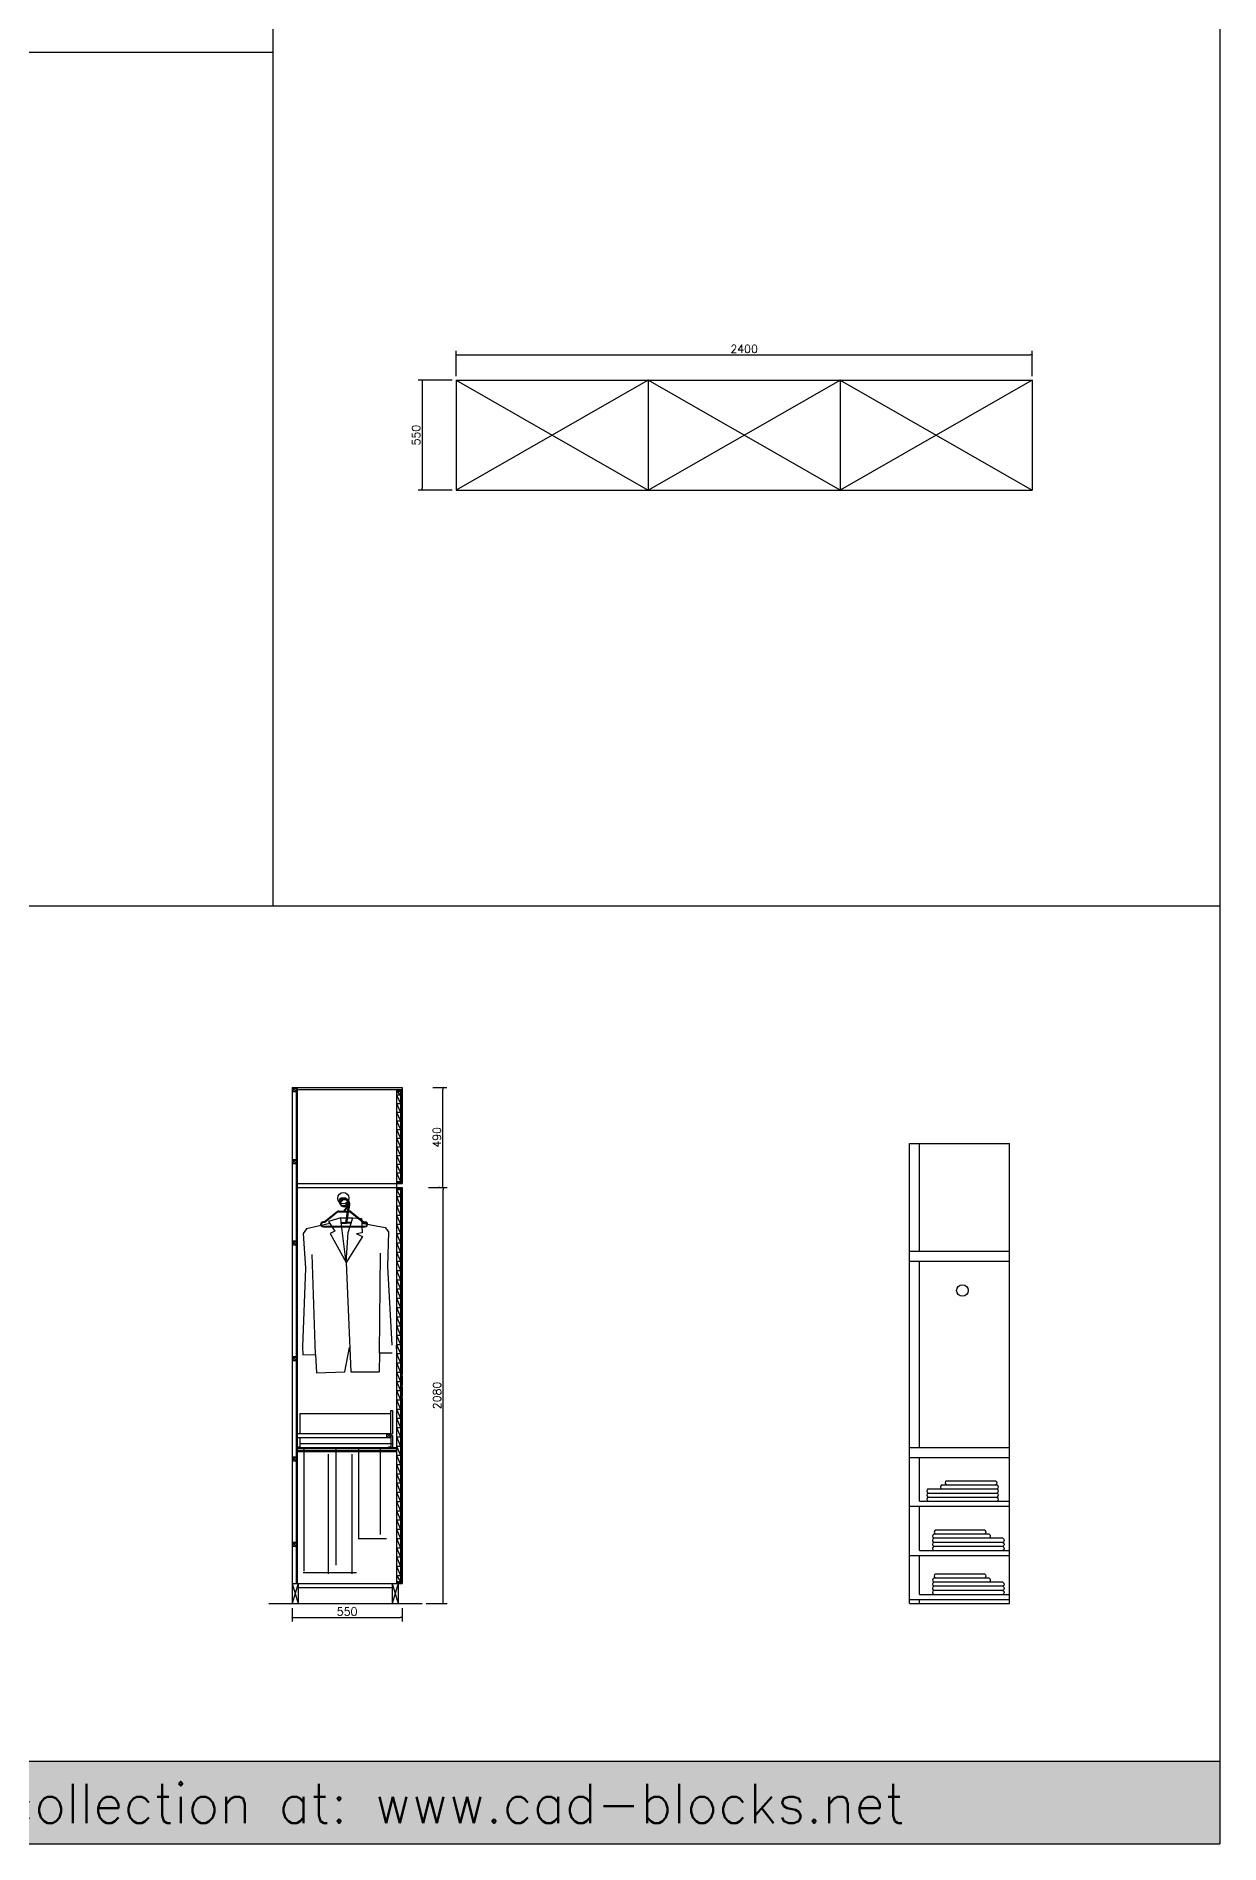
# Model space of a CAD drawing. Header units: millimetres. Extents: x 26866 to 57947, y 17126 to 36221.
# Drawn here: x 52027 to 57947, y 17126 to 26163 of the extents above; entities that cross this region are included whole.
import ezdxf

# ---------------------------------------------------------------- set-up
doc = ezdxf.new("R2010")
doc.units = ezdxf.units.MM
doc.layers.add('www.cad-blocks.net', color=7, linetype='Continuous')
doc.styles.add('ROMANS', font='romans.shx')
doc.styles.get("Standard").update_dxf_attribs({"font": 'arial.ttf'})
doc.dimstyles.new('BOOK', dxfattribs={"dimscale": 20, "dimtxt": 2, "dimasz": 0.5, "dimexe": 1, "dimexo": 1, "dimgap": 0.5, "dimtad": 1, "dimdec": 0, "dimzin": 0, "dimdsep": 46, "dimtxsty": 'ROMANS', "dimblk1": 'DOT', "dimblk2": 'DOT', "dimsah": 1, "dimcen": 0, "dimclrd": 256, "dimclre": 256, "dimclrt": 256, "dimadec": 0, "dimazin": 0, "dimtfac": 0.5, "dimtdec": 0, "dimtmove": 2, "dimatfit": 3, "dimfxl": 0, "dimtolj": 1, "dimtzin": 0, "dimarcsym": 0})
pattern_1 = [(45, (-36924.7486, 8891.4064), (-2.24506403, 2.24506403), [])]
pattern_2 = [(45, (-9504.2982, -44467.9874), (-1.122532015, 1.122532015), [])]

# ---------------------------------------------------------------- blocks, each defined once
blk = doc.blocks.new('DOT')
at = {"color": 0, "linetype": 'ByBlock'}
blk.add_line((-0.35, 0), (-1, 0), dxfattribs=at)
at = {"color": 0, "linetype": 'ByBlock', "const_width": 0.35}
blk.add_lwpolyline([(-0.175, 0, 1), (0.175, 0, 1)], format="xyb", close=True, dxfattribs=at)
blk = doc.blocks.new('*D13')
at = {"lineweight": -2}
for p, q in [((54107.4, 24443.8), (53937, 24443.8)), ((53957, 24433.8), (53957, 23903.8)), ((54107.4, 23893.8), (53937, 23893.8))]:
    blk.add_line(p, q, dxfattribs=at)
at = {"layer": 'Defpoints', "color": 0}
for p in [(54127.4, 24443.8), (53957, 23893.8), (54127.4, 23893.8)]:
    blk.add_point(p, dxfattribs=at)
at = {"lineweight": -2, "xscale": 10, "yscale": 10, "zscale": 10}
for p, rotation in [((53957, 24443.8), 90), ((53957, 23893.8), 270)]:
    blk.add_blockref('DOT', p, dxfattribs=dict(at, rotation=rotation))
at = {"insert": (53927, 24168.8), "char_height": 40, "attachment_point": 5, "rotation": 90, "style": 'ROMANS'}
blk.add_mtext('\\A1;550', dxfattribs=at)
blk = doc.blocks.new('_Dot')
at = {"color": 0, "linetype": 'ByBlock', "lineweight": -2}
blk.add_line((-0.5, 0), (-1, 0), dxfattribs=at)
at = {"color": 0, "linetype": 'ByBlock', "const_width": 0.5}
blk.add_lwpolyline([(-0.25, 0, 1), (0.25, 0, 1)], format="xyb", close=True, dxfattribs=at)
blk = doc.blocks.new('*D17')
at = {"lineweight": -2}
for p, q in [((54127.4, 24463.8), (54127.4, 24589.7)), ((57008, 24463.8), (57008, 24589.7)), ((54137.4, 24569.7), (56998, 24569.7))]:
    blk.add_line(p, q, dxfattribs=at)
at = {"layer": 'Defpoints', "color": 0}
for p in [(57008, 24569.7), (54127.4, 24443.8), (57008, 24443.8)]:
    blk.add_point(p, dxfattribs=at)
at = {"lineweight": -2, "xscale": 10, "yscale": 10, "zscale": 10, "rotation": 180}
blk.add_blockref('DOT', (54127.4, 24569.7), dxfattribs=at)
at = {"lineweight": -2, "xscale": 10, "yscale": 10, "zscale": 10}
blk.add_blockref('DOT', (57008, 24569.7), dxfattribs=at)
at = {"insert": (55567.7, 24599.7), "char_height": 40, "attachment_point": 5, "style": 'ROMANS'}
blk.add_mtext('\\A1;2400', dxfattribs=at)
blk = doc.blocks.new('cupboard016')
for p, q in [((26141, 9415.7), (25181, 8865.7)), ((25181, 9415.7), (26141, 8865.7)), ((25181, 9415.7), (25181, 8865.7)), ((25181, 9415.7), (28061, 9415.7)), ((26141, 9415.7), (26141, 8865.7)), ((27101, 8865.7), (26141, 9415.7)), ((26141, 8865.7), (27101, 9415.7)), ((27101, 9415.7), (27101, 8865.7)), ((28061, 9415.7), (27101, 8865.7)), ((27101, 9415.7), (28061, 8865.7)), ((28061, 9415.7), (28061, 8865.7)), ((25181, 8865.7), (28061, 8865.7))]:
    blk.add_line(p, q)
for p in [(26141, 9415.7), (27101, 9415.7)]:
    blk.add_point(p)
blk = doc.blocks.new('A$C3D3E0D91')
h = blk.add_hatch()
h.set_pattern_fill('ANSI31', color=256, style=0)
h.set_pattern_definition(pattern_1)
h.paths.add_polyline_path([(667.3, 2650.4), (667.3, 2660.4), (639.3, 2660.4), (639.3, 2650.4)])
h = blk.add_hatch()
h.set_pattern_fill('ANSI31,_O', color=256, scale=0.5)
h.set_pattern_definition(pattern_2)
h.paths.add_polyline_path([(667.3, 2190.4), (667.3, 2200.4), (639.3, 2200.4), (639.3, 2190.4)])
h = blk.add_hatch()
h.set_pattern_fill('ANSI31,_O', color=256, scale=0.5)
h.set_pattern_definition(pattern_2)
h.paths.add_polyline_path([(639.3, 2170.4), (639.3, 2160.4), (667.3, 2160.4), (667.3, 2170.4)])
h = blk.add_hatch()
h.set_pattern_fill('ANSI31', color=256, style=0)
h.set_pattern_definition(pattern_1)
h.paths.add_polyline_path([(667.3, 200.4), (639.3, 200.4), (639.3, 190.4), (667.3, 190.4)])
for p, q in [((117.3, 2670.4), (117.3, 90.4)), ((117.3, 2670.4), (667.3, 2670.4)), ((137.3, 2670.4), (117.3, 2650.4)), ((117.3, 2670.4), (137.3, 2650.4)), ((117.3, 2650.4), (137.3, 2650.4)), ((137.3, 2670.4), (137.3, 190.4)), ((142.3, 2670.4), (142.3, 190.4)), ((142.3, 2660.4), (667.3, 2660.4)), ((639.3, 2660.4), (639.3, 2190.4)), ((659.3, 2633.6), (639.3, 2650.4)), ((639.3, 2650.4), (667.3, 2650.4)), ((639.3, 2633.6), (659.3, 2590.3)), ((639.3, 2633.6), (659.3, 2633.6)), ((659.3, 2650.4), (659.3, 2200.4)), ((664.3, 2650.4), (664.3, 2200.4)), ((667.3, 2670.4), (667.3, 2190.4)), ((820.5, 2670.4), (891.4, 2670.4)), ((871.4, 2181.2), (871.4, 2660.4)), ((639.3, 2590.3), (659.3, 2590.3)), ((639.3, 2590.3), (659.3, 2546.9)), ((639.3, 2590.3), (659.3, 2590.3)), ((639.3, 2546.9), (659.3, 2546.9)), ((639.3, 2546.9), (659.3, 2503.6)), ((639.3, 2546.9), (659.3, 2546.9)), ((639.3, 2503.6), (659.3, 2503.6)), ((639.3, 2503.6), (659.3, 2460.3)), ((639.3, 2503.6), (659.3, 2503.6)), ((639.3, 2460.3), (659.3, 2460.3)), ((639.3, 2460.3), (659.3, 2460.3)), ((639.3, 2460.3), (659.3, 2417)), ((639.3, 2417), (659.3, 2373.7)), ((639.3, 2417), (659.3, 2417)), ((639.3, 2417), (659.3, 2417)), ((639.3, 2373.7), (659.3, 2373.7)), ((639.3, 2373.7), (659.3, 2330.4)), ((639.3, 2373.7), (659.3, 2373.7)), ((117.3, 2310.7), (137.3, 2310.7)), ((117.3, 2310.7), (137.3, 2290.7)), ((137.3, 2310.7), (117.3, 2290.7)), ((117.3, 2290.7), (137.3, 2290.7)), ((639.3, 2330.4), (659.3, 2330.4)), ((639.3, 2330.4), (659.3, 2287)), ((639.3, 2330.4), (659.3, 2330.4)), ((639.3, 2287), (659.3, 2287)), ((639.3, 2287), (659.3, 2287)), ((639.3, 2287), (659.3, 2243.7)), ((137.3, 2190.4), (667.3, 2190.4)), ((137.3, 2170.4), (667.3, 2170.4)), ((639.3, 2243.7), (659.4, 2200.4)), ((639.3, 2243.7), (659.3, 2243.7)), ((639.3, 2200.4), (667.3, 2200.4)), ((639.3, 2190.4), (639.3, 2170.4)), ((639.3, 2170.4), (639.3, 190.4)), ((667.3, 2170.4), (667.3, 1235.4)), ((798.9, 2170.4), (891.8, 2170.4)), ((851.8, 2171.2), (851.4, 2171.2)), ((358.3, 2100.8), (361.1, 2099.2)), ((639.3, 2160.4), (667.3, 2160.4)), ((639.3, 2124.6), (659.3, 2078.4)), ((639.3, 2124.6), (659.3, 2124.6)), ((659.3, 2124.6), (639.6, 2160.4)), ((659.3, 2160.4), (659.3, 200.4)), ((664.3, 2160.4), (664.3, 200.4)), ((871.8, 100.4), (871.8, 2160.4)), ((305.2, 1989.6), (189.1, 1963.2)), ((279.1, 1999), (272.2, 1999)), ((280.2, 1995.8), (272.2, 1995.8)), ((342.5, 2049.1), (279.1, 1999)), ((344.5, 2046.6), (280.2, 1995.8)), ((361.4, 2017.9), (299.1, 2000.8)), ((299.1, 2000.8), (331, 1952.3)), ((350.4, 2051.8), (373.4, 2051.8)), ((350.4, 2048.6), (404, 2048.6)), ((361.4, 2017.9), (421.1, 2019.1)), ((362.6, 1995.6), (361.4, 2017.9)), ((362.6, 1995.6), (414.5, 1998.7)), ((388.3, 1795.7), (362.6, 1995.6)), ((362.9, 1990.6), (414.8, 1993.7)), ((392.3, 2075.6), (373.4, 2051.8)), ((394.6, 2073.4), (377.5, 2051.8)), ((377.5, 2051.8), (404, 2051.8)), ((383.6, 1992), (388.5, 1991.4)), ((397, 1944.7), (421.1, 2019.1)), ((409.9, 2046.6), (474.2, 1995.8)), ((411.9, 2049.1), (475.3, 1999)), ((421.1, 2019.1), (464.8, 2014.6)), ((464.8, 2014.6), (467.3, 1942.8)), ((465.6, 1992.4), (582.5, 1970)), ((474.2, 1995.8), (482.2, 1995.8)), ((475.3, 1999), (482.2, 1999)), ((639.3, 2078.4), (659.3, 2078.4)), ((639.3, 2078.4), (659.3, 2032.2)), ((639.3, 2032.2), (659.3, 2032.2)), ((639.3, 2032.2), (659.3, 1986)), ((137.3, 1903.9), (117.3, 1883.9)), ((117.3, 1903.9), (137.3, 1883.9)), ((117.3, 1903.9), (137.3, 1903.9)), ((189.1, 1963.2), (172.5, 1940.3)), ((172.5, 1940.3), (184.4, 1767.3)), ((273.5, 1976.5), (483.1, 1976.5)), ((273.5, 1973.3), (480.9, 1973.3)), ((331, 1952.3), (307.5, 1940.6)), ((307.5, 1940.6), (388.3, 1795.7)), ((388.3, 1795.7), (397, 1944.7)), ((469.7, 1924.3), (388.3, 1795.7)), ((467.3, 1942.8), (438.8, 1937.9)), ((438.8, 1937.9), (469.7, 1924.3)), ((582.5, 1970), (599.8, 1947.8)), ((599.8, 1947.8), (594, 1774.4)), ((639.3, 1986), (659.3, 1986)), ((639.3, 1986), (659.3, 1939.8)), ((639.3, 1939.8), (659.3, 1939.8)), ((639.3, 1939.8), (659.3, 1893.7)), ((117.3, 1883.9), (137.3, 1883.9)), ((234, 1335.7), (217, 1835.6)), ((554, 1341.2), (559, 1841.6)), ((639.3, 1893.7), (659.3, 1847.5)), ((639.3, 1893.7), (659.3, 1893.7)), ((639.3, 1847.5), (659.3, 1847.5)), ((639.3, 1847.5), (659.3, 1801.3)), ((184.4, 1767.3), (169.9, 1374.3)), ((388.3, 1795.7), (410.6, 1248.3)), ((594, 1774.4), (616.6, 1382.1)), ((639.3, 1801.3), (659.3, 1755.1)), ((639.3, 1801.3), (659.3, 1801.3)), ((639.3, 1755.1), (659.3, 1755.1)), ((639.3, 1755.1), (659.3, 1708.9)), ((639.3, 1708.9), (659.3, 1708.9)), ((639.3, 1708.9), (659.3, 1662.7)), ((639.3, 1662.7), (659.3, 1616.5)), ((639.3, 1662.7), (659.3, 1662.7)), ((639.3, 1616.5), (659.3, 1616.5)), ((639.3, 1616.5), (659.3, 1570.3)), ((639.3, 1570.3), (659.3, 1570.3)), ((639.3, 1570.3), (659.3, 1524.2)), ((639.3, 1524.2), (659.3, 1524.2)), ((639.3, 1524.2), (659.3, 1478)), ((639.3, 1478), (659.3, 1478)), ((639.3, 1478), (659.3, 1431.8)), ((169.9, 1374.3), (171.1, 1333.5)), ((380.5, 1247.8), (403.6, 1369.5)), ((638.2, 1382.1), (638.4, 1341.2)), ((639.3, 1431.8), (659.3, 1431.8)), ((639.3, 1431.8), (659.3, 1385.6)), ((639.3, 1385.6), (659.3, 1339.4)), ((639.3, 1385.6), (659.3, 1385.6)), ((117.3, 1325.4), (137.3, 1325.4)), ((117.3, 1325.4), (137.3, 1305.4)), ((137.3, 1325.4), (117.3, 1305.4)), ((117.3, 1305.4), (137.3, 1305.4)), ((171.1, 1333.5), (234, 1335.7)), ((234, 1335.7), (238.6, 1242.8)), ((554, 1341.2), (552.6, 1248.3)), ((616.8, 1341.2), (554, 1341.2)), ((639.3, 1339.4), (659.3, 1339.4)), ((639.3, 1339.4), (659.3, 1293.2)), ((639.3, 1293.2), (659.3, 1293.2)), ((639.3, 1293.2), (659.3, 1247)), ((238.6, 1242.8), (380.5, 1247.8)), ((410.6, 1248.3), (552.6, 1248.3)), ((639.3, 1247), (659.3, 1247)), ((639.3, 1247), (659.3, 1200.8)), ((639.3, 1200.8), (659.3, 1200.8)), ((639.3, 1200.8), (659.3, 1154.7)), ((664.3, 1235.4), (667.3, 1235.4)), ((664.3, 1230.4), (667.3, 1230.4)), ((664.3, 1180.4), (667.3, 1180.4)), ((664.3, 1175.4), (667.3, 1175.4)), ((667.3, 1230.4), (667.3, 1180.4)), ((667.3, 1175.4), (667.3, 1125.4)), ((639.3, 1154.7), (659.3, 1154.7)), ((639.3, 1154.7), (659.3, 1108.5)), ((639.3, 1108.5), (659.3, 1108.5)), ((639.3, 1108.5), (659.3, 1062.3)), ((664.3, 1125.4), (667.3, 1125.4)), ((664.3, 1120.4), (667.3, 1120.4)), ((667.3, 1120.4), (667.3, 190.4)), ((155.5, 1040.4), (610.3, 1040.4)), ((155.5, 1040.4), (155.5, 940.4)), ((610.2, 1055.3), (619.2, 1055.3)), ((610.3, 930.4), (610.3, 1055.3)), ((619.2, 1055.3), (619.3, 939.1)), ((639.3, 1062.3), (659.3, 1062.3)), ((639.3, 1062.3), (659.3, 1016.1)), ((639.3, 1016.1), (659.3, 1016.1)), ((639.3, 1016.1), (659.3, 969.9)), ((142.3, 940.4), (610.3, 940.4)), ((142.3, 920.4), (610.3, 920.4)), ((155.5, 920.4), (155.5, 870.4)), ((590.3, 920.4), (590.3, 940.4)), ((590.3, 940.4), (610.3, 920.4)), ((610.3, 940.4), (590.3, 920.4)), ((610.3, 939.1), (619.3, 939.1)), ((610.3, 930.4), (619.3, 930.4)), ((610.3, 930.4), (610.3, 870.4)), ((619.3, 930.4), (619.3, 870.4)), ((639.3, 969.9), (659.3, 969.9)), ((639.3, 969.9), (659.3, 923.7)), ((639.3, 923.7), (659.3, 877.5)), ((639.3, 923.7), (659.3, 923.7)), ((117.3, 823), (137.3, 803)), ((137.3, 823), (117.3, 803)), ((117.3, 823), (137.3, 823)), ((142.3, 870.4), (639.3, 870.4)), ((142.3, 865.4), (639.3, 865.4)), ((142.3, 855.4), (639.3, 855.4)), ((142.3, 850.4), (619.3, 850.4)), ((155.5, 890.4), (619.3, 890.4)), ((175.3, 861.2), (175.3, 251.7)), ((297.3, 836.3), (297.3, 237.9)), ((336.1, 861.2), (336.1, 282.2)), ((416.5, 836.3), (416.5, 237.9)), ((449.8, 861.2), (449.8, 415.2)), ((558, 864), (558, 434.6)), ((619.3, 850.4), (639.3, 850.4)), ((639.3, 877.5), (659.3, 831.3)), ((639.3, 877.5), (659.3, 877.5)), ((639.3, 831.3), (659.3, 785.2)), ((639.3, 831.3), (659.3, 831.3)), ((117.3, 803), (137.3, 803)), ((639.3, 785.2), (659.3, 785.2)), ((639.3, 785.2), (659.3, 739)), ((639.3, 739), (659.3, 739)), ((639.3, 739), (659.3, 692.8)), ((639.3, 692.8), (659.3, 692.8)), ((639.3, 692.8), (659.3, 646.6)), ((639.3, 646.6), (659.3, 600.4)), ((639.3, 646.6), (659.3, 646.6)), ((639.3, 600.4), (659.3, 554.2)), ((639.3, 600.4), (659.3, 600.4)), ((639.3, 600.4), (659.3, 600.4)), ((639.3, 554.2), (659.3, 554.2)), ((639.3, 554.2), (659.3, 508)), ((667.3, 590.4), (667.3, 190.4)), ((639.3, 508), (659.3, 461.8)), ((639.3, 508), (659.3, 508)), ((639.3, 508), (659.3, 508)), ((639.3, 461.8), (659.3, 415.7)), ((639.3, 461.8), (659.3, 461.8)), ((117.3, 396.8), (137.3, 396.8)), ((117.3, 396.8), (137.3, 376.8)), ((137.3, 396.8), (117.3, 376.8)), ((117.3, 376.8), (137.3, 376.8)), ((447, 415.2), (588.5, 415.2)), ((639.3, 415.7), (659.3, 369.5)), ((639.3, 415.7), (659.3, 415.7)), ((639.3, 369.5), (659.3, 323.3)), ((639.3, 369.5), (659.3, 369.5)), ((639.3, 323.3), (659.3, 323.3)), ((639.3, 323.3), (659.3, 277.1)), ((639.3, 277.1), (659.3, 230.9)), ((639.3, 277.1), (659.3, 277.1)), ((117.3, 190.4), (639.3, 190.4)), ((147.3, 190.4), (117.3, 90.4)), ((117.3, 190.4), (147.3, 90.4)), ((147.3, 190.4), (147.3, 90.4)), ((172.5, 246.2), (438.7, 246.2)), ((617.3, 190.4), (617.3, 90.4)), ((647.3, 190.4), (617.3, 90.4)), ((617.3, 190.4), (647.3, 90.4)), ((632.9, 190.4), (667.3, 190.4)), ((639.3, 230.9), (659.3, 200.4)), ((639.3, 230.9), (659.3, 230.9)), ((639.3, 200.4), (667.3, 200.4)), ((647.3, 190.4), (647.3, 90.4)), ((0, 90.4), (767.5, 90.4)), ((147.3, 170.4), (617.3, 170.4)), ((787.5, 90.4), (891.8, 90.4)), ((117.3, 67), (117.3, 0)), ((127.3, 20), (657.3, 20)), ((667.3, 67), (667.3, 0))]:
    blk.add_line(p, q)
for centre, radius in [((373.3, 2116.6), 28.2), ((374, 2097.9), 20), ((379.6, 2091.2), 20.1), ((379.6, 2091.2), 18.2), ((152.6, 870.4), 4), ((604.2, 870.4), 4)]:
    blk.add_circle(centre, radius)
for centre, radius, start, end in [((379.6, 2091.2), 23.3, 310.06539, 155.89738), ((272.3, 1986.1), 12.9, 90.46867, 275.26385), ((272.3, 1986.1), 9.68, 90.46867, 275.26385), ((350.4, 2039), 12.8, 90, 128.30684), ((350.4, 2039), 9.6, 90, 128.30684), ((404, 2039), 12.8, 51.69316, 90), ((404, 2039), 9.6, 51.69316, 90), ((482.1, 1986.1), 12.9, 264.73615, 89.53133), ((482.1, 1986.1), 9.68, 264.73615, 89.53133)]:
    blk.add_arc(centre, radius, start, end)
for points, knots in [([(351.8, 2110.5), (355, 2113.8), (366.1, 2121.3), (424.4, 2113.4), (395.8, 2054.4), (388.5, 1991.4)], [26.779345, 26.779345, 26.779345, 26.779345, 36.028123, 54.398651, 127.377518, 127.377518, 127.377518, 127.377518]), ([(359.5, 2110.5), (360.5, 2111.2), (361.6, 2111.8), (363.3, 2112.6), (364, 2112.8), (365.3, 2113.3), (366.1, 2113.4), (368.3, 2113.9), (369.9, 2114.1), (373.1, 2114.3), (374.7, 2114.2), (378.6, 2113.8), (380.9, 2113.3), (384.1, 2112.4), (385.2, 2112), (388, 2110.8), (389.5, 2109.9), (392.1, 2108), (393.2, 2107), (395.1, 2104.7), (395.8, 2103.4), (397.1, 2100.6), (397.7, 2099.1), (398.5, 2095.8), (398.7, 2094), (399.1, 2090.1), (399.1, 2088.1), (398.9, 2081.5), (398.3, 2076.7), (396.5, 2066.4), (395.3, 2061.1), (392.7, 2050.1), (391.4, 2044.5), (388.9, 2033.4), (384.9, 2001.3), (383.9, 1994.6), (383.7, 1993.3), (383.6, 1992)], [31.226714, 31.226714, 31.226714, 31.226714, 34.318917, 34.318917, 36.162589, 36.162589, 38.006261, 38.006261, 41.693606, 41.693606, 45.38095, 45.38095, 50.52524, 50.52524, 53.346092, 53.346092, 58.369922, 58.369922, 63.393751, 63.393751, 68.417581, 68.417581, 73.441411, 73.441411, 78.465241, 78.465241, 83.48907, 83.48907, 93.852565, 93.852565, 104.216059, 104.216059, 114.579554, 114.579554, 124.943048, 124.943048, 127.377518, 127.377518, 127.377518, 127.377518])]:
    blk.add_open_spline(points, degree=3, knots=knots)
at = {"xscale": 10, "yscale": 10, "zscale": 10}
for p, rotation in [((871.4, 2670.4), 90), ((871.4, 2171.2), 270), ((871.8, 2170.4), 90), ((871.8, 90.4), 270), ((117.3, 20), 180)]:
    blk.add_blockref('DOT', p, dxfattribs=dict(at, rotation=rotation))
blk.add_blockref('DOT', (667.3, 20), dxfattribs=at)
at = {"char_height": 40, "attachment_point": 5, "rotation": 90, "style": 'ROMANS'}
for s, insert in [('\\A1;490', (841.4, 2420.8)), ('\\A1;2080', (841.8, 1130.4))]:
    blk.add_mtext(s, dxfattribs=dict(at, insert=insert))
at = {"insert": (392.3, 50), "char_height": 40, "attachment_point": 5, "style": 'ROMANS'}
blk.add_mtext('\\A1;550', dxfattribs=at)
at = {"flags": 9}
for tag in ['ZSIZE', 'YSIZE', 'XSIZE']:
    blk.add_attdef(tag, (483.1, 1976.5), '', height=0.4, dxfattribs=at)
blk = doc.blocks.new('A$C438D01C5')
at = {"lineweight": 30}
for p, q in [((0, 0), (0, 2300)), ((50, 1761.5), (50, 2300)), ((0, 1761.5), (500, 1761.5)), ((0, 1711.5), (500, 1711.5)), ((50, 780), (50, 1711.5)), ((0, 780), (500, 780)), ((0, 730), (500, 730)), ((50, 511.2), (50, 730)), ((0, 486.2), (500, 486.2)), ((50, 511.2), (500, 511.2)), ((50, 264.4), (50, 486.2)), ((0, 239.4), (500, 239.4)), ((50, 264.4), (500, 264.4)), ((50, 44.9), (50, 239.4)), ((0, 19.9), (500, 19.9)), ((50, 44.9), (500, 44.9)), ((50, 0), (50, 19.9))]:
    blk.add_line(p, q, dxfattribs=at)
for p, q in [((0, 2300), (500, 2300)), ((500, 0), (500, 2300)), ((0, 0), (500, 0))]:
    blk.add_line(p, q)
at = {"ltscale": 0.5}
for p, q in [((92, 572.6), (438.3, 572.6)), ((92, 552.1), (438.3, 552.1)), ((160.5, 593.1), (438.3, 593.1)), ((183, 613.6), (430.4, 613.6)), ((92, 531.6), (438.3, 531.6)), ((376.1, 366.9), (128.8, 366.9)), ((398.6, 346.4), (120.8, 346.4)), ((467.1, 325.9), (120.8, 325.9)), ((467.1, 305.4), (120.8, 305.4)), ((467.1, 284.9), (120.8, 284.9)), ((398.6, 126.9), (120.8, 126.9)), ((467.1, 106.4), (120.8, 106.4)), ((376.1, 147.4), (128.8, 147.4)), ((467.1, 85.9), (120.8, 85.9)), ((467.1, 65.4), (120.8, 65.4))]:
    blk.add_line(p, q, dxfattribs=at)
for points in [[(92, 572.6, 0.520567), (92, 552.1, 0.520567)], [(92, 552.1, 0.520567), (92, 531.6, 0.520567)], [(160.5, 593.1, 0.520567), (160.5, 572.6, 0.520567)], [(183, 613.6, 0.520567), (183, 593.1, 0.520567)], [(430.4, 613.6, -0.520567), (430.4, 593.1, -0.520567)], [(438.3, 593.1, -0.520567), (438.3, 572.6, -0.520567)], [(438.3, 572.6, -0.520567), (438.3, 552.1, -0.520567)], [(438.3, 552.1, -0.520567), (438.3, 531.6, -0.520567)], [(92, 531.6, 0.520567), (92, 511.2, 0.520567)], [(438.3, 531.6, -0.520567), (438.3, 511.2, -0.520567)], [(128.8, 366.9, 0.520567), (128.8, 346.4, 0.520567)], [(376.1, 366.9, -0.520567), (376.1, 346.4, -0.520567)], [(120.8, 346.4, 0.520567), (120.8, 325.9, 0.520567)], [(120.8, 325.9, 0.520567), (120.8, 305.4, 0.520567)], [(120.8, 305.4, 0.520567), (120.8, 284.9, 0.520567)], [(120.8, 284.9, 0.520567), (120.8, 264.4, 0.520567)], [(398.6, 346.4, -0.520567), (398.6, 325.9, -0.520567)], [(467.1, 325.9, -0.520567), (467.1, 305.4, -0.520567)], [(467.1, 305.4, -0.520567), (467.1, 284.9, -0.520567)], [(467.1, 284.9, -0.520567), (467.1, 264.4, -0.520567)], [(120.8, 126.9, 0.520567), (120.8, 106.4, 0.520567)], [(120.8, 106.4, 0.520567), (120.8, 85.9, 0.520567)], [(128.8, 147.4, 0.520567), (128.8, 126.9, 0.520567)], [(376.1, 147.4, -0.520567), (376.1, 126.9, -0.520567)], [(398.6, 126.9, -0.520567), (398.6, 106.4, -0.520567)], [(467.1, 106.4, -0.520567), (467.1, 85.9, -0.520567)], [(120.8, 85.9, 0.520567), (120.8, 65.4, 0.520567)], [(120.8, 65.4, 0.520567), (120.8, 44.9, 0.520567)], [(467.1, 85.9, -0.520567), (467.1, 65.4, -0.520567)], [(467.1, 65.4, -0.520567), (467.1, 44.9, -0.520567)]]:
    blk.add_lwpolyline(points, format="xyb", dxfattribs=at)
at = {"lineweight": 30}
blk.add_circle((264.3, 1564.7), 29.1, dxfattribs=at)
blk = doc.blocks.new('FORMAT')
at = {"layer": 'www.cad-blocks.net', "true_color": 0x546d8e}
h = blk.add_hatch(color=155, dxfattribs=at)
h.set_gradient(color1=(68, 68, 68), color2=(84, 109, 142), tint=1)
h.paths.add_polyline_path([(29253, 17539.9), (29253, 17126.4), (57946.5, 17126.4), (57946.5, 17539.9)])
at = {"layer": 'www.cad-blocks.net', "color": 155, "true_color": 0x546d8e}
for p, q in [((57946.5, 36221.3), (57946.5, 17126.4)), ((53210.9, 35550.7), (53210.9, 21814.9)), ((29253, 26082.7), (53210.9, 26082.7)), ((29253, 21814.9), (57946.5, 21814.9)), ((29253, 17539.9), (57946.5, 17539.9)), ((29253, 17126.4), (57946.5, 17126.4))]:
    blk.add_line(p, q, dxfattribs=at)
at = {"layer": 'www.cad-blocks.net', "insert": (48453.7, 17427.1), "char_height": 196.56, "attachment_point": 1}
blk.add_mtext_dynamic_manual_height_columns('{\\Fsimplex|c0;\\C255;\\c16777215;download more free cad collection at: www.cad-blocks.net}', width=45138.163, gutter_width=12.5, heights=[0], dxfattribs=at)

msp = doc.modelspace()

# ---------------------------------------------------------------- block references
for name, p in [('cupboard016', (28946.4, 15028.1)), ('A$C3D3E0D91', (53190, 18237.5)), ('A$C438D01C5', (56394.8, 18327.9))]:
    msp.add_blockref(name, p)
at = {"layer": 'www.cad-blocks.net'}
msp.add_blockref('FORMAT', (0, 0), dxfattribs=at)

# ---------------------------------------------------------------- dimensions: what is measured, and where the dimension line sits
dim = msp.add_linear_dim(base=(57008, 24569.7), p1=(54127.4, 24443.8), p2=(57008, 24443.8), text='2400', dimstyle='BOOK')
dim.commit()
dim.dimension.update_dxf_attribs({"geometry": '*D17', "text_midpoint": (55567.7, 24599.7)})
dim = msp.add_linear_dim(base=(53957, 23893.8), p1=(54127.4, 24443.8), p2=(54127.4, 23893.8), angle=90, dimstyle='BOOK')
dim.commit()
dim.dimension.update_dxf_attribs({"geometry": '*D13', "text_midpoint": (53927, 24168.8)})

doc.saveas('drawing.dxf')
